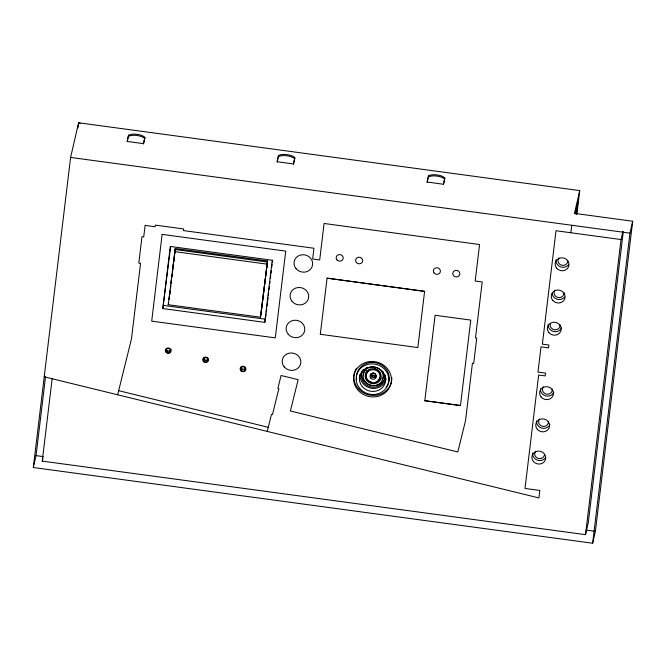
<?xml version="1.0" encoding="UTF-8"?>
<svg xmlns="http://www.w3.org/2000/svg" width="666" height="666" viewBox="0 0 666 666"><rect width="100%" height="100%" fill="white"/><g stroke="black" fill="none" stroke-linecap="round" stroke-linejoin="round"><path stroke-width="1" d="M579.728 190.601L574.475 213.37L632.7 221.254L595.396 531.343L592.648 543.231L33.3 467.515L70.604 157.426L78.605 122.769L579.728 190.601L576.914 214.011M33.3 467.515L36.047 455.627L45.596 376.257M77.989 127.914L78.605 122.769L80.453 123.651M623.268 231.776L588.261 522.768L585.514 534.656L42.241 461.122L52.148 378.746M127.206 141.725L128.571 135.256A8.883 3.297 6.9 0 1 137.196 134.332A8.883 3.297 6.9 0 1 144.897 137.471L143.531 143.931M162.82 308.558L170.296 246.462L272.236 260.264L264.76 322.352L162.82 308.558L170.654 246.378M168.207 304.703L175.316 248.485L267.574 260.98L260.464 317.199L168.207 304.703L168.689 302.605M169.056 299.542L170.163 290.351M170.413 288.311L170.779 285.248M171.02 283.208L171.512 279.121M171.761 277.081L172.128 274.017M172.377 271.978L175.075 249.517L267.341 262.004L260.955 315.093M169.172 299.534L169.547 296.47M169.788 294.43L170.155 291.367M170.529 288.303L170.771 286.263M171.137 283.2L171.512 280.136M171.878 277.073L172.119 275.033M172.494 271.969L172.86 268.906M173.102 266.866L173.476 263.803M173.718 261.763L174.209 257.675M174.459 255.636L174.825 252.572M175.066 250.533L175.316 248.485M277.164 162.021L278.53 155.553A8.883 3.297 6.9 0 1 287.163 154.637A8.883 3.297 6.9 0 1 294.855 157.767L293.49 164.227M260.464 317.199L267.574 260.98M265.734 317.183L266.1 314.136M266.342 312.096L266.708 309.041M267.083 305.985L267.449 302.938M267.69 300.899L268.057 297.844M268.306 295.812L268.673 292.757M269.039 289.702L269.405 286.646M269.772 283.591L270.021 281.56M270.388 278.505L270.754 275.449M270.995 273.41L271.362 270.363M271.736 267.307L272.103 264.252M272.344 262.213L272.594 260.181M320.296 334.374L327.064 278.155L424.608 291.358L417.84 347.577L320.313 334.282M428.346 177.023L428.488 175.857A8.883 3.297 6.9 0 1 437.121 174.933A8.883 3.297 6.9 0 1 444.813 178.063L444.672 179.237A8.883 3.297 6.9 0 0 436.979 176.099A8.883 3.297 6.9 0 0 428.346 177.023L427.122 182.317M424.808 400.716L435.098 315.268L470.77 320.096L460.481 405.544L424.808 400.716L460.481 405.544M570.829 232.75L571.728 225.266M576.398 214.402L577.847 202.322L575.149 214.027M585.514 534.656L621.02 239.544L622.843 231.61M592.648 543.231L629.953 233.142L632.7 221.254M42.241 461.122L42.924 458.15M128.571 135.256L127.139 141.433L143.473 143.648L144.897 137.471M278.53 155.553L277.098 161.73L293.431 163.944L294.855 157.767M264.76 322.352L265.484 319.222L163.545 305.419M327.064 278.155L424.608 291.358M428.488 175.857L427.064 182.034L443.39 184.241L444.813 178.063M443.456 184.532L444.472 180.12M117.649 394.788L131.468 338.869L140.551 263.345L138.794 263.112L141.975 236.688L143.731 236.921L145.121 225.399L155.111 226.748L155.303 225.116L183.691 228.954L183.491 230.594L313.952 248.251L312.662 259.007L319.697 259.965L324.084 223.476L479.57 244.53L475.183 281.01L482.217 281.959L475.482 337.953L476.739 338.128L473.701 363.386L472.444 363.211L465.534 420.662L457.792 451.964L290.409 410.98L298.143 379.678L281.077 375.499L277.872 388.445L278.863 388.686L272.461 414.593L271.47 414.352L267.257 431.418M70.604 157.426L629.953 233.142M621.02 239.544L556.01 230.744L542.365 344.155L548.892 345.046L548.559 347.852L541.017 346.828L537.978 372.086L545.521 373.102L545.179 375.907L538.652 375.025L525.008 488.444L539.826 490.451L538.927 497.935L44.214 376.806M174.592 251.623L266.85 264.111M36.047 455.627L43.257 456.601M586.122 530.086L594.363 531.202M118.665 390.676L268.273 427.306M568.456 264.818A6.976 6.469 13 0 1 560.331 266.766A6.976 6.469 13 0 1 555.952 259.857M567.732 260.256A4.945 4.587 13 0 1 561.679 265.226A4.945 4.587 13 0 1 558.899 257.942M564.585 297.036A6.976 6.469 13 0 1 557.317 299.259A6.976 6.469 13 0 1 552.114 293.764M563.861 292.466A4.945 4.587 13 0 1 557.8 297.444A4.945 4.587 13 0 1 555.019 290.151M561.588 327.789A6.976 6.469 13 0 1 553.446 331.477A6.976 6.469 13 0 1 548.201 324.284M559.981 324.683A4.945 4.587 13 0 1 554.562 329.778A4.945 4.587 13 0 1 550.524 323.401M549.958 424.425A6.976 6.469 13 0 1 541.816 428.113A6.976 6.469 13 0 1 536.58 420.92M548.359 421.32A4.945 4.587 13 0 1 542.299 426.29A4.945 4.587 13 0 1 539.518 419.006M553.837 392.216A6.976 6.469 13 0 1 545.695 395.895A6.976 6.469 13 0 1 540.451 388.711M552.231 389.102A4.945 4.587 13 0 1 546.178 394.081A4.945 4.587 13 0 1 543.389 386.788M545.204 458.1A6.976 6.469 13 0 1 537.079 460.04A6.976 6.469 13 0 1 532.7 453.138M544.505 454.736A4.945 4.587 13 0 1 537.812 458.308A4.945 4.587 13 0 1 535.639 451.215M245.504 368.206A2.331 2.165 13 0 1 241.125 367.132M245.579 369.039A2.914 2.706 13 0 1 244.996 369.472M242.091 369.48A2.914 2.706 13 0 1 240.667 367.832M208.1 359.049A2.331 2.165 13 0 1 203.721 357.975M207.592 360.314A2.914 2.706 13 0 1 204.687 360.323M170.912 349.359A2.331 2.165 13 0 1 166.317 348.817M170.188 351.157A2.914 2.706 13 0 1 169.497 351.432M167.999 351.432A2.914 2.706 13 0 1 166.184 350.174M128.43 136.43A8.883 3.297 6.9 0 1 137.063 135.506A8.883 3.297 6.9 0 1 144.755 138.636M278.388 156.726A8.883 3.297 6.9 0 1 287.021 155.802A8.883 3.297 6.9 0 1 294.713 158.933M391.791 377.489A19.023 17.649 13 0 1 370.246 395.188A19.023 17.649 13 0 1 354.861 371.57M355.203 370.712A19.023 17.649 13 0 1 356.501 368.256M356.651 379.512A16.442 15.26 13 0 1 376.781 362.978A16.442 15.26 13 0 1 386.039 387.204M386.122 378.704A13.162 12.204 13 0 1 371.328 388.22A13.162 12.204 13 0 1 360.181 374.384M376.59 375.682A3.23 2.997 13 0 1 370.396 374.059M382.734 371.203A10.057 9.332 13 0 1 382.109 379.82M363.553 374.958A10.057 9.332 13 0 1 367.299 367.166M385.306 376.265A11.871 11.014 13 0 1 372.236 385.622A11.871 11.014 13 0 1 361.796 373.085M361.954 372.136A11.871 11.014 13 0 1 362.537 370.304M384.906 374.858A11.871 11.014 13 0 1 370.371 386.796A11.871 11.014 13 0 1 363.686 369.297M374.65 373.193A1.782 1.648 13 0 1 373.859 376.14M372.544 375.791A1.782 1.648 13 0 1 373.793 372.852M380.935 378.005A8.05 7.468 13 0 1 374.667 382.492M371.886 382.342A8.05 7.468 13 0 1 365.501 373.967M366 372.086A8.05 7.468 13 0 1 367.016 370.404M377.639 369.888A7.051 6.543 13 0 1 377.855 380.311M366.516 375.815A7.051 6.543 13 0 1 370.654 368.939M374.25 368.539A7.051 6.543 13 0 1 376.032 369.006M162.138 234.382L151.698 321.145L275.283 337.87L285.722 251.115L162.138 234.382M284.224 366.908A9.366 8.691 13 0 0 300.216 365.143A9.366 8.691 13 0 0 290.126 353.022A9.366 8.691 13 0 0 284.224 366.908M288.17 334.166A9.366 8.691 13 0 0 304.154 332.392A9.366 8.691 13 0 0 294.064 320.279A9.366 8.691 13 0 0 288.17 334.166M292.108 301.415A9.366 8.691 13 0 0 308.092 299.65A9.366 8.691 13 0 0 298.002 287.537A9.366 8.691 13 0 0 292.108 301.415M296.045 268.673A9.366 8.691 13 0 0 312.029 266.9A9.366 8.691 13 0 0 301.939 254.787A9.366 8.691 13 0 0 296.045 268.673M552.747 300.399A6.976 6.469 13 0 0 564.651 299.076A6.976 6.469 13 0 0 557.134 290.06A6.976 6.469 13 0 0 552.747 300.399M541.125 397.036A6.976 6.469 13 0 0 553.021 395.712A6.976 6.469 13 0 0 545.512 386.696A6.976 6.469 13 0 0 541.125 397.036M537.246 429.245A6.976 6.469 13 0 0 549.15 427.93A6.976 6.469 13 0 0 541.633 418.906A6.976 6.469 13 0 0 537.246 429.245M533.366 461.463A6.976 6.469 13 0 0 545.271 460.139A6.976 6.469 13 0 0 537.762 451.123A6.976 6.469 13 0 0 533.366 461.463M548.876 332.609A6.976 6.469 13 0 0 560.772 331.293A6.976 6.469 13 0 0 553.263 322.269A6.976 6.469 13 0 0 548.876 332.609M556.626 268.182A6.976 6.469 13 0 0 568.523 266.866A6.976 6.469 13 0 0 561.013 257.842A6.976 6.469 13 0 0 556.626 268.182M453.546 275.641A3.555 3.297 13 0 0 459.607 274.966A3.555 3.297 13 0 0 455.785 270.379A3.555 3.297 13 0 0 453.546 275.641M434.115 273.01A3.555 3.297 13 0 0 440.176 272.336A3.555 3.297 13 0 0 436.347 267.749A3.555 3.297 13 0 0 434.115 273.01M356.368 262.487A3.555 3.297 13 0 0 362.429 261.813A3.555 3.297 13 0 0 358.599 257.226A3.555 3.297 13 0 0 356.368 262.487M336.929 259.857A3.555 3.297 13 0 0 342.99 259.182A3.555 3.297 13 0 0 339.169 254.595A3.555 3.297 13 0 0 336.929 259.857M241.442 370.512A2.331 2.165 13 0 0 245.288 369.522A2.331 2.165 13 0 0 242.341 366.866A2.331 2.165 13 0 0 241.442 370.512M241.042 370.895A2.914 2.706 13 0 0 245.854 369.663A2.914 2.706 13 0 0 242.166 366.342A2.914 2.706 13 0 0 241.042 370.895M204.037 361.355A2.331 2.165 13 0 0 207.892 360.364A2.331 2.165 13 0 0 204.937 357.709A2.331 2.165 13 0 0 204.037 361.355M203.646 361.738A2.914 2.706 13 0 0 208.458 360.506A2.914 2.706 13 0 0 204.77 357.184A2.914 2.706 13 0 0 203.646 361.738M166.633 352.197A2.331 2.165 13 0 0 170.488 351.207A2.331 2.165 13 0 0 167.532 348.551A2.331 2.165 13 0 0 166.633 352.197M166.242 352.58A2.914 2.706 13 0 0 171.054 351.348A2.914 2.706 13 0 0 167.366 348.027A2.914 2.706 13 0 0 166.242 352.58M357.7 389.793A19.023 17.649 13 0 0 390.159 386.197A19.023 17.649 13 0 0 369.672 361.588A19.023 17.649 13 0 0 357.7 389.793M359.707 388.353A16.442 15.26 13 0 0 387.77 385.248A16.442 15.26 13 0 0 370.055 363.977A16.442 15.26 13 0 0 359.707 388.353M362.262 386.521A13.162 12.204 13 0 0 384.715 384.041A13.162 12.204 13 0 0 370.546 367.016A13.162 12.204 13 0 0 362.262 386.521M370.679 378.038A3.23 2.997 13 0 0 376.182 377.431A3.23 2.997 13 0 0 372.71 373.26A3.23 2.997 13 0 0 370.679 378.038M365.359 381.843A10.057 9.332 13 0 0 382.525 379.945A10.057 9.332 13 0 0 371.695 366.941A10.057 9.332 13 0 0 365.359 381.843M366.924 380.727A8.05 7.468 13 0 0 380.661 379.204A8.05 7.468 13 0 0 371.994 368.798A8.05 7.468 13 0 0 366.924 380.727M367.699 380.169A7.051 6.543 13 0 0 379.737 378.837A7.051 6.543 13 0 0 372.136 369.713A7.051 6.543 13 0 0 367.699 380.169M372.186 376.964A1.29 1.199 13 0 0 374.384 376.715A1.29 1.199 13 0 0 373.002 375.05A1.29 1.199 13 0 0 372.186 376.964"/></g></svg>
